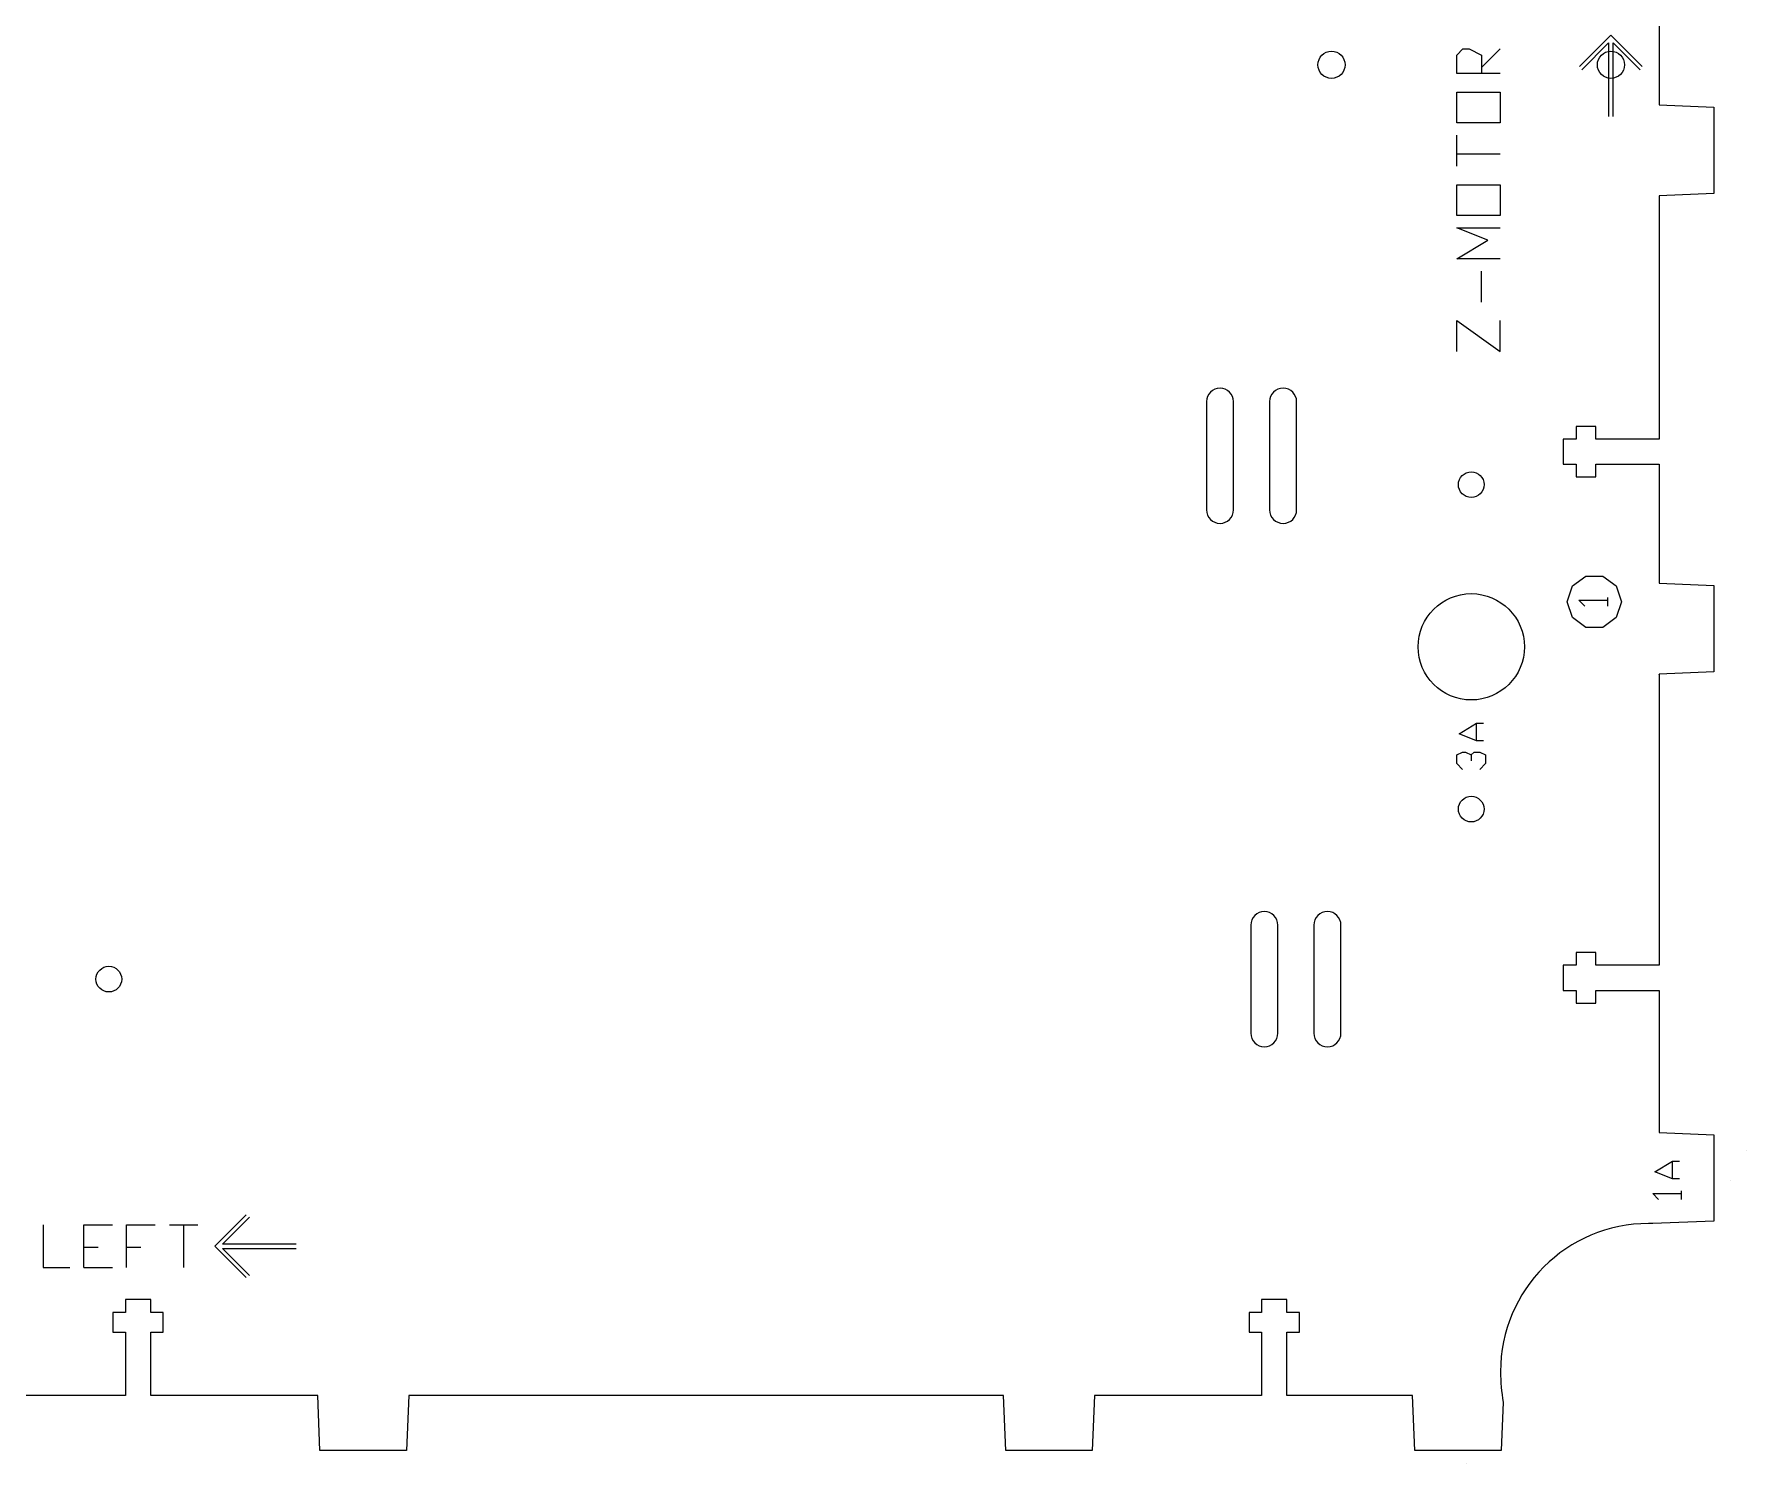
# Model space of a CAD drawing. Header units: inches. Extents: x 3 to 712, y -373 to -32.
# Drawn here: x 521.9 to 711.9, y -373.2 to -214.6 of the extents above; entities that cross this region are included whole.
import ezdxf

# ---------------------------------------------------------------- set-up
doc = ezdxf.new("R2010")
doc.units = ezdxf.units.IN
doc.header["$MEASUREMENT"] = 0
doc.layers.add('Layer 1', color=7, linetype='Continuous')

# ---------------------------------------------------------------- blocks, each defined once
blk = doc.blocks.new('block 6')
at = {"layer": 'Layer 1', "lineweight": 0}
blk.add_open_spline([(664.36, -218.01), (664.36, -218.83), (665.04, -219.51), (665.86, -219.51), (666.69, -219.51), (667.36, -218.83), (667.36, -218.01), (667.36, -217.18), (666.69, -216.5), (665.86, -216.5), (665.04, -216.5), (664.36, -217.18), (664.36, -218.01)], degree=3, knots=[0, 0, 0, 0, 1, 1, 1, 2, 2, 2, 3, 3, 3, 4, 4, 4, 4], dxfattribs=at)
blk = doc.blocks.new('block 8')
at = {"layer": 'Layer 1', "lineweight": 0}
blk.add_open_spline([(695.36, -218.01), (695.36, -218.83), (696.04, -219.51), (696.86, -219.51), (697.69, -219.51), (698.37, -218.83), (698.37, -218.01), (698.37, -217.18), (697.69, -216.5), (696.86, -216.5), (696.04, -216.5), (695.36, -217.18), (695.36, -218.01)], degree=3, knots=[0, 0, 0, 0, 1, 1, 1, 2, 2, 2, 3, 3, 3, 4, 4, 4, 4], dxfattribs=at)
blk = doc.blocks.new('block 16')
at = {"layer": 'Layer 1', "lineweight": 0}
blk.add_open_spline([(530.2, -318.04), (529.41, -318.04), (528.77, -318.68), (528.77, -319.47), (528.77, -320.26), (529.41, -320.89), (530.2, -320.89), (530.98, -320.89), (531.62, -320.26), (531.62, -319.47), (531.62, -318.68), (530.98, -318.04), (530.2, -318.04)], degree=3, knots=[0, 0, 0, 0, 1, 1, 1, 2, 2, 2, 3, 3, 3, 4, 4, 4, 4], dxfattribs=at)
blk = doc.blocks.new('block 26')
at = {"layer": 'Layer 1', "lineweight": 0}
blk.add_lwpolyline([(545.43, -352.59), (541.95, -349.11), (545.43, -345.63)], dxfattribs=at)
blk = doc.blocks.new('block 27')
at = {"layer": 'Layer 1', "lineweight": 0}
blk.add_lwpolyline([(550.99, -348.86), (542.81, -348.86), (545.81, -345.86)], dxfattribs=at)
blk = doc.blocks.new('block 28')
at = {"layer": 'Layer 1', "lineweight": 0}
blk.add_lwpolyline([(545.8, -352.35), (542.81, -349.36), (550.99, -349.36)], dxfattribs=at)
blk = doc.blocks.new('block 35')
at = {"layer": 'Layer 1', "lineweight": 0}
blk.add_lwpolyline([(693.39, -218.18), (696.87, -214.71), (700.34, -218.18)], dxfattribs=at)
blk = doc.blocks.new('block 36')
at = {"layer": 'Layer 1', "lineweight": 0}
blk.add_lwpolyline([(697.12, -223.74), (697.12, -215.57), (700.12, -218.57)], dxfattribs=at)
blk = doc.blocks.new('block 37')
at = {"layer": 'Layer 1', "lineweight": 0}
blk.add_lwpolyline([(693.63, -218.56), (696.61, -215.57), (696.61, -223.74)], dxfattribs=at)
blk = doc.blocks.new('block 45')
at = {"layer": 'Layer 1', "lineweight": 0}
blk.add_open_spline([(681.37, -276.69), (678.11, -276.69), (675.47, -279.33), (675.47, -282.59), (675.47, -285.85), (678.11, -288.49), (681.37, -288.49), (684.62, -288.49), (687.27, -285.85), (687.27, -282.59), (687.27, -279.33), (684.62, -276.69), (681.37, -276.69)], degree=3, knots=[0, 0, 0, 0, 1, 1, 1, 2, 2, 2, 3, 3, 3, 4, 4, 4, 4], dxfattribs=at)
blk = doc.blocks.new('block 46')
at = {"layer": 'Layer 1', "lineweight": 0}
blk.add_open_spline([(681.37, -299.17), (680.58, -299.17), (679.94, -299.81), (679.94, -300.59), (679.94, -301.38), (680.58, -302.02), (681.37, -302.02), (682.15, -302.02), (682.79, -301.38), (682.79, -300.59), (682.79, -299.81), (682.15, -299.17), (681.37, -299.17)], degree=3, knots=[0, 0, 0, 0, 1, 1, 1, 2, 2, 2, 3, 3, 3, 4, 4, 4, 4], dxfattribs=at)
blk = doc.blocks.new('block 47')
at = {"layer": 'Layer 1', "lineweight": 0}
blk.add_open_spline([(681.37, -263.17), (680.58, -263.17), (679.94, -263.81), (679.94, -264.59), (679.94, -265.38), (680.58, -266.02), (681.37, -266.02), (682.15, -266.02), (682.79, -265.38), (682.79, -264.59), (682.79, -263.81), (682.15, -263.17), (681.37, -263.17)], degree=3, knots=[0, 0, 0, 0, 1, 1, 1, 2, 2, 2, 3, 3, 3, 4, 4, 4, 4], dxfattribs=at)
blk = doc.blocks.new('block 49')
at = {"layer": 'Layer 1', "lineweight": 0}
blk.add_lwpolyline([(679.77, -249.81), (679.77, -246.38), (684.56, -249.81), (684.56, -246.38)], dxfattribs=at)
blk = doc.blocks.new('block 50')
at = {"layer": 'Layer 1', "lineweight": 0}
blk.add_lwpolyline([(682.51, -244.33), (682.51, -240.9)], dxfattribs=at)
blk = doc.blocks.new('block 51')
at = {"layer": 'Layer 1', "lineweight": 0}
blk.add_lwpolyline([(684.56, -239.53), (679.77, -239.53), (683.19, -237.47), (679.77, -236.1), (684.56, -236.1)], dxfattribs=at)
blk = doc.blocks.new('block 52')
at = {"layer": 'Layer 1', "lineweight": 0}
blk.add_lwpolyline([(684.56, -234.73), (679.77, -234.73), (679.77, -231.31), (684.56, -231.31), (684.56, -234.73)], dxfattribs=at)
blk = doc.blocks.new('block 53')
at = {"layer": 'Layer 1', "lineweight": 0}
blk.add_lwpolyline([(679.77, -229.25), (679.77, -225.83)], dxfattribs=at)
blk = doc.blocks.new('block 54')
at = {"layer": 'Layer 1', "lineweight": 0}
blk.add_lwpolyline([(679.77, -227.88), (684.56, -227.88)], dxfattribs=at)
blk = doc.blocks.new('block 55')
at = {"layer": 'Layer 1', "lineweight": 0}
blk.add_lwpolyline([(684.56, -224.46), (679.77, -224.46), (679.77, -221.03), (684.56, -221.03), (684.56, -224.46)], dxfattribs=at)
blk = doc.blocks.new('block 56')
at = {"layer": 'Layer 1', "lineweight": 0}
blk.add_lwpolyline([(684.56, -218.97), (679.77, -218.97), (679.77, -216.92), (680.45, -216.23), (681.14, -216.23), (682.51, -216.92), (682.51, -218.97)], dxfattribs=at)
blk = doc.blocks.new('block 57')
at = {"layer": 'Layer 1', "lineweight": 0}
blk.add_lwpolyline([(682.51, -218.29), (684.56, -216.23)], dxfattribs=at)
blk = doc.blocks.new('block 48')
at = {"layer": 'Layer 1'}
for name in ['block 56', 'block 57', 'block 55', 'block 53', 'block 54', 'block 52', 'block 51', 'block 50', 'block 49']:
    blk.add_blockref(name, (0, 0), dxfattribs=at)
blk = doc.blocks.new('block 101')
at = {"layer": 'Layer 1', "lineweight": 0}
blk.add_open_spline([(659.91, -325.47), (659.91, -326.3), (659.23, -326.97), (658.41, -326.97), (657.58, -326.97), (656.91, -326.3), (656.91, -325.47), (656.91, -325.47), (656.91, -313.47), (656.91, -313.47), (656.91, -312.64), (657.58, -311.97), (658.41, -311.97), (659.23, -311.97), (659.91, -312.64), (659.91, -313.47), (659.91, -313.47), (659.91, -325.47), (659.91, -325.47)], degree=3, knots=[0, 0, 0, 0, 1, 1, 1, 2, 2, 2, 3, 3, 3, 4, 4, 4, 5, 5, 5, 6, 6, 6, 6], dxfattribs=at)
blk = doc.blocks.new('block 102')
at = {"layer": 'Layer 1', "lineweight": 0}
blk.add_open_spline([(654.99, -267.39), (654.99, -268.21), (654.32, -268.89), (653.49, -268.89), (652.66, -268.89), (651.99, -268.21), (651.99, -267.39), (651.99, -267.39), (651.99, -255.38), (651.99, -255.38), (651.99, -254.56), (652.66, -253.88), (653.49, -253.88), (654.32, -253.88), (654.99, -254.56), (654.99, -255.38), (654.99, -255.38), (654.99, -267.39), (654.99, -267.39)], degree=3, knots=[0, 0, 0, 0, 1, 1, 1, 2, 2, 2, 3, 3, 3, 4, 4, 4, 5, 5, 5, 6, 6, 6, 6], dxfattribs=at)
blk = doc.blocks.new('block 105')
at = {"layer": 'Layer 1', "lineweight": 0}
blk.add_open_spline([(666.91, -325.47), (666.91, -326.3), (666.23, -326.97), (665.41, -326.97), (664.58, -326.97), (663.91, -326.3), (663.91, -325.47), (663.91, -325.47), (663.91, -313.47), (663.91, -313.47), (663.91, -312.64), (664.58, -311.97), (665.41, -311.97), (666.23, -311.97), (666.91, -312.64), (666.91, -313.47), (666.91, -313.47), (666.91, -325.47), (666.91, -325.47)], degree=3, knots=[0, 0, 0, 0, 1, 1, 1, 2, 2, 2, 3, 3, 3, 4, 4, 4, 5, 5, 5, 6, 6, 6, 6], dxfattribs=at)
blk = doc.blocks.new('block 106')
at = {"layer": 'Layer 1', "lineweight": 0}
blk.add_open_spline([(661.99, -267.39), (661.99, -268.21), (661.32, -268.89), (660.49, -268.89), (659.66, -268.89), (658.99, -268.21), (658.99, -267.39), (658.99, -267.39), (658.99, -255.38), (658.99, -255.38), (658.99, -254.56), (659.66, -253.88), (660.49, -253.88), (661.32, -253.88), (661.99, -254.56), (661.99, -255.38), (661.99, -255.38), (661.99, -267.39), (661.99, -267.39)], degree=3, knots=[0, 0, 0, 0, 1, 1, 1, 2, 2, 2, 3, 3, 3, 4, 4, 4, 5, 5, 5, 6, 6, 6, 6], dxfattribs=at)
blk = doc.blocks.new('block 113')
at = {"layer": 'Layer 1', "lineweight": 0}
blk.add_lwpolyline([(693.96, -278.07), (693.32, -277.43), (696.52, -277.43)], dxfattribs=at)
blk = doc.blocks.new('block 114')
at = {"layer": 'Layer 1', "lineweight": 0}
blk.add_lwpolyline([(696.52, -278.07), (696.52, -277.11)], dxfattribs=at)
blk = doc.blocks.new('block 115')
at = {"layer": 'Layer 1', "lineweight": 0}
blk.add_lwpolyline([(680.41, -296.19), (679.77, -295.55), (679.77, -294.59), (680.41, -294.27), (680.73, -294.27), (681.37, -294.59), (681.37, -295.23)], dxfattribs=at)
blk = doc.blocks.new('block 116')
at = {"layer": 'Layer 1', "lineweight": 0}
blk.add_lwpolyline([(681.37, -294.59), (681.69, -294.27), (682.32, -294.27), (682.96, -294.59), (682.96, -295.55), (682.32, -296.19)], dxfattribs=at)
blk = doc.blocks.new('block 117')
at = {"layer": 'Layer 1', "lineweight": 0}
blk.add_lwpolyline([(682.72, -293.01), (681.95, -293.01), (680.01, -292.23), (681.95, -291.07), (682.72, -291.07)], dxfattribs=at)
blk = doc.blocks.new('block 118')
at = {"layer": 'Layer 1', "lineweight": 0}
blk.add_lwpolyline([(681.95, -293.01), (681.95, -291.07)], dxfattribs=at)
blk = doc.blocks.new('block 123')
at = {"layer": 'Layer 1', "lineweight": 0}
blk.add_lwpolyline([(694.09, -280.44), (692.59, -279.35), (692.02, -277.59), (692.59, -275.83), (694.09, -274.74), (695.95, -274.74), (697.45, -275.83), (698.02, -277.59), (697.45, -279.35), (695.95, -280.44), (694.09, -280.44)], dxfattribs=at)
blk = doc.blocks.new('block 135')
at = {"layer": 'Layer 1', "lineweight": 0}
blk.add_lwpolyline([(522.92, -346.74), (522.92, -351.48), (525.85, -351.48)], dxfattribs=at)
blk = doc.blocks.new('block 136')
at = {"layer": 'Layer 1', "lineweight": 0}
blk.add_lwpolyline([(527.43, -351.48), (527.43, -346.74), (530.59, -346.74)], dxfattribs=at)
blk = doc.blocks.new('block 137')
at = {"layer": 'Layer 1', "lineweight": 0}
blk.add_lwpolyline([(527.43, -349.22), (529.01, -349.22)], dxfattribs=at)
blk = doc.blocks.new('block 138')
at = {"layer": 'Layer 1', "lineweight": 0}
blk.add_lwpolyline([(527.43, -351.48), (530.59, -351.48)], dxfattribs=at)
blk = doc.blocks.new('block 139')
at = {"layer": 'Layer 1', "lineweight": 0}
blk.add_lwpolyline([(532.17, -351.48), (532.17, -346.74), (535.33, -346.74)], dxfattribs=at)
blk = doc.blocks.new('block 140')
at = {"layer": 'Layer 1', "lineweight": 0}
blk.add_lwpolyline([(532.17, -349.22), (533.75, -349.22)], dxfattribs=at)
blk = doc.blocks.new('block 141')
at = {"layer": 'Layer 1', "lineweight": 0}
blk.add_lwpolyline([(536.91, -346.74), (540.07, -346.74)], dxfattribs=at)
blk = doc.blocks.new('block 142')
at = {"layer": 'Layer 1', "lineweight": 0}
blk.add_lwpolyline([(538.49, -346.74), (538.49, -351.48)], dxfattribs=at)
blk = doc.blocks.new('block 134')
at = {"layer": 'Layer 1'}
for name in ['block 135', 'block 136', 'block 139', 'block 141', 'block 142', 'block 137', 'block 140', 'block 138']:
    blk.add_blockref(name, (0, 0), dxfattribs=at)
blk = doc.blocks.new('block 181')
at = {"layer": 'Layer 1', "lineweight": 0}
blk.add_lwpolyline([(702.16, -343.9), (701.52, -343.26), (704.71, -343.26)], dxfattribs=at)
blk = doc.blocks.new('block 182')
at = {"layer": 'Layer 1', "lineweight": 0}
blk.add_lwpolyline([(704.71, -343.9), (704.71, -342.94)], dxfattribs=at)
blk = doc.blocks.new('block 183')
at = {"layer": 'Layer 1', "lineweight": 0}
blk.add_lwpolyline([(704.47, -341.61), (703.69, -341.61), (701.75, -340.83), (703.69, -339.67), (704.47, -339.67)], dxfattribs=at)
blk = doc.blocks.new('block 184')
at = {"layer": 'Layer 1', "lineweight": 0}
blk.add_lwpolyline([(703.69, -341.61), (703.69, -339.67)], dxfattribs=at)
blk = doc.blocks.new('block 5')
at = {"layer": 'Layer 1', "lineweight": 0}
for points in [[(708.3, -339.49), (708.3, -339.49)], [(711.93, -338.5), (711.93, -338.5)]]:
    blk.add_lwpolyline(points, dxfattribs=at)
blk.add_open_spline([(702.21, -169.46), (702.21, -169.46), (702.21, -146.03), (702.21, -146.03), (702.21, -146.03), (702.21, -145.54), (702.21, -145.54), (702.21, -145.54), (695.19, -145.54), (695.19, -145.54), (695.19, -145.54), (695.19, -146.94), (695.19, -146.94), (695.19, -146.94), (692.99, -146.94), (692.99, -146.94), (692.99, -146.94), (692.99, -145.54), (692.99, -145.54), (692.99, -145.54), (691.55, -145.54), (691.55, -145.54), (691.55, -145.54), (691.55, -142.74), (691.55, -142.74), (691.55, -142.74), (692.99, -142.74), (692.99, -142.74), (692.99, -142.74), (692.99, -141.34), (692.99, -141.34), (692.99, -141.34), (695.19, -141.34), (695.19, -141.34), (695.19, -141.34), (695.19, -142.74), (695.19, -142.74), (695.19, -142.74), (702.21, -142.74), (702.21, -142.74), (702.21, -142.74), (702.21, -142.23), (702.21, -142.23), (702.21, -142.23), (702.21, -115.78), (702.21, -115.78), (702.21, -115.78), (708.3, -115.53), (708.3, -115.53), (708.3, -115.53), (708.3, -105.93), (708.3, -105.93), (708.3, -105.93), (702.21, -105.68), (702.21, -105.68), (702.21, -105.68), (702.21, -87.64), (702.21, -87.64), (702.21, -87.64), (702.21, -87.14), (702.21, -87.14), (702.21, -87.14), (695.19, -87.14), (695.19, -87.14), (695.19, -87.14), (695.19, -88.54), (695.19, -88.54), (695.19, -88.54), (692.99, -88.54), (692.99, -88.54), (692.99, -88.54), (692.99, -87.14), (692.99, -87.14), (692.99, -87.14), (691.55, -87.14), (691.55, -87.14), (691.55, -87.14), (691.55, -84.34), (691.55, -84.34), (691.55, -84.34), (692.99, -84.34), (692.99, -84.34), (692.99, -84.34), (692.99, -82.94), (692.99, -82.94), (692.99, -82.94), (695.19, -82.94), (695.19, -82.94), (695.19, -82.94), (695.19, -84.34), (695.19, -84.34), (695.19, -84.34), (702.21, -84.34), (702.21, -84.34), (702.21, -84.34), (702.21, -83.84), (702.21, -83.84), (702.21, -83.84), (702.21, -68.53), (702.21, -68.53), (702.21, -68.53), (708.3, -68.28), (708.3, -68.28), (708.3, -68.28), (708.3, -58.68), (708.3, -58.68), (708.3, -58.68), (701.52, -58.43), (701.52, -58.43), (701.38, -58.43), (701.19, -58.43), (701.04, -58.43), (691.97, -58.43), (684.61, -51.07), (684.61, -41.99), (684.61, -40.83), (684.72, -39.71), (684.92, -38.62), (684.92, -38.62), (684.92, -38.62), (684.92, -38.62), (684.92, -38.62), (684.7, -33.25), (684.7, -33.25), (684.7, -33.25), (675.1, -33.25), (675.1, -33.25), (675.1, -33.25), (674.85, -39.34), (674.85, -39.34), (674.85, -39.34), (661.41, -39.34), (661.41, -39.34), (661.41, -39.34), (660.91, -39.34), (660.91, -39.34), (660.91, -39.34), (660.91, -46.36), (660.91, -46.36), (660.91, -46.36), (662.31, -46.36), (662.31, -46.36), (662.31, -46.36), (662.31, -48.56), (662.31, -48.56), (662.31, -48.56), (660.91, -48.56), (660.91, -48.56), (660.91, -48.56), (660.91, -50), (660.91, -50), (660.91, -50), (658.11, -50), (658.11, -50), (658.11, -50), (658.11, -48.56), (658.11, -48.56), (658.11, -48.56), (656.71, -48.56), (656.71, -48.56), (656.71, -48.56), (656.71, -46.36), (656.71, -46.36), (656.71, -46.36), (658.11, -46.36), (658.11, -46.36), (658.11, -46.36), (658.11, -39.34), (658.11, -39.34), (658.11, -39.34), (657.61, -39.34), (657.61, -39.34), (657.61, -39.34), (639.56, -39.34), (639.56, -39.34), (639.56, -39.34), (639.31, -33.25), (639.31, -33.25), (639.31, -33.25), (629.71, -33.25), (629.71, -33.25), (629.71, -33.25), (629.46, -39.34), (629.46, -39.34), (629.46, -39.34), (563.47, -39.34), (563.47, -39.34), (563.47, -39.34), (563.22, -33.25), (563.22, -33.25), (563.22, -33.25), (553.62, -33.25), (553.62, -33.25), (553.62, -33.25), (553.37, -39.34), (553.37, -39.34), (553.37, -39.34), (535.34, -39.34), (535.34, -39.34), (535.34, -39.34), (534.84, -39.34), (534.84, -39.34), (534.84, -39.34), (534.84, -46.36), (534.84, -46.36), (534.84, -46.36), (536.24, -46.36), (536.24, -46.36), (536.24, -46.36), (536.24, -48.56), (536.24, -48.56), (536.24, -48.56), (534.84, -48.56), (534.84, -48.56), (534.84, -48.56), (534.84, -50), (534.84, -50), (534.84, -50), (532.04, -50), (532.04, -50), (532.04, -50), (532.04, -48.56), (532.04, -48.56), (532.04, -48.56), (530.64, -48.56), (530.64, -48.56), (530.64, -48.56), (530.64, -46.36), (530.64, -46.36), (530.64, -46.36), (532.04, -46.36), (532.04, -46.36), (532.04, -46.36), (532.04, -39.34), (532.04, -39.34), (532.04, -39.34), (531.54, -39.34), (531.54, -39.34), (531.54, -39.34), (513.47, -39.34), (513.47, -39.34), (513.47, -39.34), (513.22, -33.25), (513.22, -33.25), (513.22, -33.25), (503.62, -33.25), (503.62, -33.25), (503.62, -33.25), (503.37, -39.34), (503.37, -39.34), (503.37, -39.34), (437.37, -39.34), (437.37, -39.34), (437.37, -39.34), (437.12, -33.25), (437.12, -33.25), (437.12, -33.25), (427.52, -33.25), (427.52, -33.25), (427.52, -33.25), (427.27, -39.34), (427.27, -39.34), (427.27, -39.34), (409.26, -39.34), (409.26, -39.34), (409.26, -39.34), (408.76, -39.34), (408.76, -39.34), (408.76, -39.34), (408.76, -46.36), (408.76, -46.36), (408.76, -46.36), (410.16, -46.36), (410.16, -46.36), (410.16, -46.36), (410.16, -48.56), (410.16, -48.56), (410.16, -48.56), (408.76, -48.56), (408.76, -48.56), (408.76, -48.56), (408.76, -50), (408.76, -50), (408.76, -50), (405.96, -50), (405.96, -50), (405.96, -50), (405.96, -48.56), (405.96, -48.56), (405.96, -48.56), (404.56, -48.56), (404.56, -48.56), (404.56, -48.56), (404.56, -46.36), (404.56, -46.36), (404.56, -46.36), (405.96, -46.36), (405.96, -46.36), (405.96, -46.36), (405.96, -39.34), (405.96, -39.34), (405.96, -39.34), (405.46, -39.34), (405.46, -39.34), (405.46, -39.34), (387.36, -39.34), (387.36, -39.34), (387.36, -39.34), (387.11, -33.25), (387.11, -33.25), (387.11, -33.25), (377.51, -33.25), (377.51, -33.25), (377.51, -33.25), (377.26, -39.34), (377.26, -39.34), (377.26, -39.34), (377.25, -39.34), (377.25, -39.34), (377.25, -39.34), (377.25, -48.92), (377.25, -48.92), (377.25, -50.58), (375.91, -51.92), (374.25, -51.92), (374.25, -51.92), (364.68, -51.92), (364.68, -51.92), (364.68, -51.92), (364.68, -52.19), (364.68, -52.19), (364.68, -52.19), (364.69, -55.67), (364.69, -55.67), (364.69, -55.67), (358.57, -55.92), (358.57, -55.92), (358.57, -55.92), (358.57, -65.52), (358.57, -65.52), (358.57, -65.52), (364.66, -65.77), (364.66, -65.77), (364.66, -65.77), (364.66, -83.8), (364.66, -83.8), (364.66, -83.8), (364.66, -84.29), (364.66, -84.29), (364.66, -84.29), (371.68, -84.29), (371.68, -84.29), (371.68, -84.29), (371.68, -82.9), (371.68, -82.9), (371.68, -82.9), (373.88, -82.9), (373.88, -82.9), (373.88, -82.9), (373.88, -84.29), (373.88, -84.29), (373.88, -84.29), (375.33, -84.29), (375.33, -84.29), (375.33, -84.29), (375.33, -87.1), (375.33, -87.1), (375.33, -87.1), (373.88, -87.1), (373.88, -87.1), (373.88, -87.1), (373.88, -88.5), (373.88, -88.5), (373.88, -88.5), (371.68, -88.5), (371.68, -88.5), (371.68, -88.5), (371.68, -87.1), (371.68, -87.1), (371.68, -87.1), (364.66, -87.1), (364.66, -87.1), (364.66, -87.1), (364.66, -87.6), (364.66, -87.6), (364.66, -87.6), (364.66, -105.68), (364.66, -105.68), (364.66, -105.68), (358.57, -105.93), (358.57, -105.93), (358.57, -105.93), (358.57, -115.52), (358.57, -115.52), (358.57, -115.52), (364.66, -115.77), (364.66, -115.77), (364.66, -115.77), (364.66, -168.39), (364.66, -168.39), (364.66, -168.39), (364.57, -168.39), (364.57, -168.39), (371.2, -168.39), (376.57, -173.76), (376.57, -180.39), (376.57, -180.39), (376.57, -224.45), (376.57, -224.45), (376.57, -231.08), (371.2, -236.45), (364.57, -236.45), (364.57, -236.45), (364.66, -236.45), (364.66, -236.45), (364.66, -236.45), (364.66, -289.24), (364.66, -289.24), (364.66, -289.24), (358.57, -289.49), (358.57, -289.49), (358.57, -289.49), (358.57, -299.09), (358.57, -299.09), (358.57, -299.09), (364.66, -299.34), (364.66, -299.34), (364.66, -299.34), (364.66, -317.37), (364.66, -317.37), (364.66, -317.37), (364.66, -317.87), (364.66, -317.87), (364.66, -317.87), (371.68, -317.87), (371.68, -317.87), (371.68, -317.87), (371.68, -316.47), (371.68, -316.47), (371.68, -316.47), (373.88, -316.47), (373.88, -316.47), (373.88, -316.47), (373.88, -317.87), (373.88, -317.87), (373.88, -317.87), (375.33, -317.87), (375.33, -317.87), (375.33, -317.87), (375.33, -320.67), (375.33, -320.67), (375.33, -320.67), (373.88, -320.67), (373.88, -320.67), (373.88, -320.67), (373.88, -322.07), (373.88, -322.07), (373.88, -322.07), (371.68, -322.07), (371.68, -322.07), (371.68, -322.07), (371.68, -320.67), (371.68, -320.67), (371.68, -320.67), (364.66, -320.67), (364.66, -320.67), (364.66, -320.67), (364.66, -321.17), (364.66, -321.17), (364.66, -321.17), (364.66, -339.24), (364.66, -339.24), (364.66, -339.24), (358.57, -339.49), (358.57, -339.49), (358.57, -339.49), (358.57, -349.09), (358.57, -349.09), (358.57, -349.09), (364.66, -349.34), (364.66, -349.34), (364.66, -349.34), (364.67, -349.34), (364.67, -349.34), (364.67, -349.34), (364.67, -353.09), (364.67, -353.09), (364.67, -353.09), (374.27, -353.09), (374.27, -353.09), (375.93, -353.09), (377.27, -354.43), (377.27, -356.09), (377.27, -356.09), (377.27, -365.67), (377.27, -365.67), (377.27, -365.67), (377.52, -371.76), (377.52, -371.76), (377.52, -371.76), (387.12, -371.76), (387.12, -371.76), (387.12, -371.76), (387.37, -365.67), (387.37, -365.67), (387.37, -365.67), (405.46, -365.67), (405.46, -365.67), (405.46, -365.67), (405.96, -365.67), (405.96, -365.67), (405.96, -365.67), (405.96, -358.65), (405.96, -358.65), (405.96, -358.65), (404.56, -358.65), (404.56, -358.65), (404.56, -358.65), (404.56, -356.45), (404.56, -356.45), (404.56, -356.45), (405.96, -356.45), (405.96, -356.45), (405.96, -356.45), (405.96, -355.01), (405.96, -355.01), (405.96, -355.01), (408.76, -355.01), (408.76, -355.01), (408.76, -355.01), (408.76, -356.45), (408.76, -356.45), (408.76, -356.45), (410.16, -356.45), (410.16, -356.45), (410.16, -356.45), (410.16, -358.65), (410.16, -358.65), (410.16, -358.65), (408.76, -358.65), (408.76, -358.65), (408.76, -358.65), (408.76, -365.67), (408.76, -365.67), (408.76, -365.67), (409.26, -365.67), (409.26, -365.67), (409.26, -365.67), (427.28, -365.67), (427.28, -365.67), (427.28, -365.67), (427.53, -371.76), (427.53, -371.76), (427.53, -371.76), (437.13, -371.76), (437.13, -371.76), (437.13, -371.76), (437.38, -365.67), (437.38, -365.67), (437.38, -365.67), (503.37, -365.67), (503.37, -365.67), (503.37, -365.67), (503.62, -371.76), (503.62, -371.76), (503.62, -371.76), (513.22, -371.76), (513.22, -371.76), (513.22, -371.76), (513.47, -365.67), (513.47, -365.67), (513.47, -365.67), (531.54, -365.67), (531.54, -365.67), (531.54, -365.67), (532.04, -365.67), (532.04, -365.67), (532.04, -365.67), (532.04, -358.65), (532.04, -358.65), (532.04, -358.65), (530.64, -358.65), (530.64, -358.65), (530.64, -358.65), (530.64, -356.45), (530.64, -356.45), (530.64, -356.45), (532.04, -356.45), (532.04, -356.45), (532.04, -356.45), (532.04, -355.01), (532.04, -355.01), (532.04, -355.01), (534.84, -355.01), (534.84, -355.01), (534.84, -355.01), (534.84, -356.45), (534.84, -356.45), (534.84, -356.45), (536.24, -356.45), (536.24, -356.45), (536.24, -356.45), (536.24, -358.65), (536.24, -358.65), (536.24, -358.65), (534.84, -358.65), (534.84, -358.65), (534.84, -358.65), (534.84, -365.67), (534.84, -365.67), (534.84, -365.67), (535.34, -365.67), (535.34, -365.67), (535.34, -365.67), (553.37, -365.67), (553.37, -365.67), (553.37, -365.67), (553.62, -371.76), (553.62, -371.76), (553.62, -371.76), (563.22, -371.76), (563.22, -371.76), (563.22, -371.76), (563.47, -365.67), (563.47, -365.67), (563.47, -365.67), (629.46, -365.67), (629.46, -365.67), (629.46, -365.67), (629.71, -371.76), (629.71, -371.76), (629.71, -371.76), (639.31, -371.76), (639.31, -371.76), (639.31, -371.76), (639.56, -365.67), (639.56, -365.67), (639.56, -365.67), (657.61, -365.67), (657.61, -365.67), (657.61, -365.67), (658.11, -365.67), (658.11, -365.67), (658.11, -365.67), (658.11, -358.65), (658.11, -358.65), (658.11, -358.65), (656.71, -358.65), (656.71, -358.65), (656.71, -358.65), (656.71, -356.45), (656.71, -356.45), (656.71, -356.45), (658.11, -356.45), (658.11, -356.45), (658.11, -356.45), (658.11, -355.01), (658.11, -355.01), (658.11, -355.01), (660.91, -355.01), (660.91, -355.01), (660.91, -355.01), (660.91, -356.45), (660.91, -356.45), (660.91, -356.45), (662.31, -356.45), (662.31, -356.45), (662.31, -356.45), (662.31, -358.65), (662.31, -358.65), (662.31, -358.65), (660.91, -358.65), (660.91, -358.65), (660.91, -358.65), (660.91, -365.67), (660.91, -365.67), (660.91, -365.67), (661.41, -365.67), (661.41, -365.67), (661.41, -365.67), (674.85, -365.67), (674.85, -365.67), (674.85, -365.67), (675.1, -371.76), (675.1, -371.76), (675.1, -371.76), (684.7, -371.76), (684.7, -371.76), (684.7, -371.76), (684.92, -366.39), (684.92, -366.39), (684.92, -366.39), (684.92, -366.39), (684.92, -366.39), (684.72, -365.3), (684.61, -364.18), (684.61, -363.02), (684.61, -353.94), (691.97, -346.58), (701.04, -346.58), (701.19, -346.58), (701.38, -346.58), (701.52, -346.58), (701.52, -346.58), (708.3, -346.33), (708.3, -346.33), (708.3, -346.33), (708.3, -336.73), (708.3, -336.73), (708.3, -336.73), (702.21, -336.48), (702.21, -336.48), (702.21, -336.48), (702.21, -321.21), (702.21, -321.21), (702.21, -321.21), (702.21, -320.72), (702.21, -320.72), (702.21, -320.72), (695.19, -320.72), (695.19, -320.72), (695.19, -320.72), (695.19, -322.12), (695.19, -322.12), (695.19, -322.12), (692.99, -322.12), (692.99, -322.12), (692.99, -322.12), (692.99, -320.72), (692.99, -320.72), (692.99, -320.72), (691.55, -320.72), (691.55, -320.72), (691.55, -320.72), (691.55, -317.92), (691.55, -317.92), (691.55, -317.92), (692.99, -317.92), (692.99, -317.92), (692.99, -317.92), (692.99, -316.52), (692.99, -316.52), (692.99, -316.52), (695.19, -316.52), (695.19, -316.52), (695.19, -316.52), (695.19, -317.92), (695.19, -317.92), (695.19, -317.92), (702.21, -317.92), (702.21, -317.92), (702.21, -317.92), (702.21, -317.41), (702.21, -317.41), (702.21, -317.41), (702.21, -285.62), (702.21, -285.62), (702.21, -285.62), (702.21, -285.67), (702.21, -285.67), (702.21, -285.67), (702.21, -285.62), (702.21, -285.62), (702.21, -285.62), (708.3, -285.37), (708.3, -285.37), (708.3, -285.37), (708.3, -275.77), (708.3, -275.77), (708.3, -275.77), (702.21, -275.52), (702.21, -275.52), (702.21, -275.52), (702.21, -262.82), (702.21, -262.82), (702.21, -262.82), (702.21, -262.33), (702.21, -262.33), (702.21, -262.33), (695.19, -262.33), (695.19, -262.33), (695.19, -262.33), (695.19, -263.73), (695.19, -263.73), (695.19, -263.73), (692.99, -263.73), (692.99, -263.73), (692.99, -263.73), (692.99, -262.33), (692.99, -262.33), (692.99, -262.33), (691.55, -262.33), (691.55, -262.33), (691.55, -262.33), (691.55, -259.53), (691.55, -259.53), (691.55, -259.53), (692.99, -259.53), (692.99, -259.53), (692.99, -259.53), (692.99, -258.13), (692.99, -258.13), (692.99, -258.13), (695.19, -258.13), (695.19, -258.13), (695.19, -258.13), (695.19, -259.53), (695.19, -259.53), (695.19, -259.53), (702.21, -259.53), (702.21, -259.53), (702.21, -259.53), (702.21, -259.02), (702.21, -259.02), (702.21, -259.02), (702.21, -232.54), (702.21, -232.54), (702.21, -232.54), (708.3, -232.29), (708.3, -232.29), (708.3, -232.29), (708.3, -222.7), (708.3, -222.7), (708.3, -222.7), (702.21, -222.44), (702.21, -222.44), (702.21, -222.44), (702.21, -182.54), (702.21, -182.54), (702.21, -182.54), (708.3, -182.29), (708.3, -182.29), (708.3, -182.29), (708.3, -172.7), (708.3, -172.7), (708.3, -172.7), (702.21, -172.45), (702.21, -172.45), (702.21, -172.45), (702.21, -169.46), (702.21, -169.46)], degree=3, knots=[0, 0, 0, 0, 1, 1, 1, 2, 2, 2, 3, 3, 3, 4, 4, 4, 5, 5, 5, 6, 6, 6, 7, 7, 7, 8, 8, 8, 9, 9, 9, 10, 10, 10, 11, 11, 11, 12, 12, 12, 13, 13, 13, 14, 14, 14, 15, 15, 15, 16, 16, 16, 17, 17, 17, 18, 18, 18, 19, 19, 19, 20, 20, 20, 21, 21, 21, 22, 22, 22, 23, 23, 23, 24, 24, 24, 25, 25, 25, 26, 26, 26, 27, 27, 27, 28, 28, 28, 29, 29, 29, 30, 30, 30, 31, 31, 31, 32, 32, 32, 33, 33, 33, 34, 34, 34, 35, 35, 35, 36, 36, 36, 37, 37, 37, 38, 38, 38, 39, 39, 39, 40, 40, 40, 41, 41, 41, 42, 42, 42, 43, 43, 43, 44, 44, 44, 45, 45, 45, 46, 46, 46, 47, 47, 47, 48, 48, 48, 49, 49, 49, 50, 50, 50, 51, 51, 51, 52, 52, 52, 53, 53, 53, 54, 54, 54, 55, 55, 55, 56, 56, 56, 57, 57, 57, 58, 58, 58, 59, 59, 59, 60, 60, 60, 61, 61, 61, 62, 62, 62, 63, 63, 63, 64, 64, 64, 65, 65, 65, 66, 66, 66, 67, 67, 67, 68, 68, 68, 69, 69, 69, 70, 70, 70, 71, 71, 71, 72, 72, 72, 73, 73, 73, 74, 74, 74, 75, 75, 75, 76, 76, 76, 77, 77, 77, 78, 78, 78, 79, 79, 79, 80, 80, 80, 81, 81, 81, 82, 82, 82, 83, 83, 83, 84, 84, 84, 85, 85, 85, 86, 86, 86, 87, 87, 87, 88, 88, 88, 89, 89, 89, 90, 90, 90, 91, 91, 91, 92, 92, 92, 93, 93, 93, 94, 94, 94, 95, 95, 95, 96, 96, 96, 97, 97, 97, 98, 98, 98, 99, 99, 99, 100, 100, 100, 101, 101, 101, 102, 102, 102, 103, 103, 103, 104, 104, 104, 105, 105, 105, 106, 106, 106, 107, 107, 107, 108, 108, 108, 109, 109, 109, 110, 110, 110, 111, 111, 111, 112, 112, 112, 113, 113, 113, 114, 114, 114, 115, 115, 115, 116, 116, 116, 117, 117, 117, 118, 118, 118, 119, 119, 119, 120, 120, 120, 121, 121, 121, 122, 122, 122, 123, 123, 123, 124, 124, 124, 125, 125, 125, 126, 126, 126, 127, 127, 127, 128, 128, 128, 129, 129, 129, 130, 130, 130, 131, 131, 131, 132, 132, 132, 133, 133, 133, 134, 134, 134, 135, 135, 135, 136, 136, 136, 137, 137, 137, 138, 138, 138, 139, 139, 139, 140, 140, 140, 141, 141, 141, 142, 142, 142, 143, 143, 143, 144, 144, 144, 145, 145, 145, 146, 146, 146, 147, 147, 147, 148, 148, 148, 149, 149, 149, 150, 150, 150, 151, 151, 151, 152, 152, 152, 153, 153, 153, 154, 154, 154, 155, 155, 155, 156, 156, 156, 157, 157, 157, 158, 158, 158, 159, 159, 159, 160, 160, 160, 161, 161, 161, 162, 162, 162, 163, 163, 163, 164, 164, 164, 165, 165, 165, 166, 166, 166, 167, 167, 167, 168, 168, 168, 169, 169, 169, 170, 170, 170, 171, 171, 171, 172, 172, 172, 173, 173, 173, 174, 174, 174, 175, 175, 175, 176, 176, 176, 177, 177, 177, 178, 178, 178, 179, 179, 179, 180, 180, 180, 181, 181, 181, 182, 182, 182, 183, 183, 183, 184, 184, 184, 185, 185, 185, 186, 186, 186, 187, 187, 187, 188, 188, 188, 189, 189, 189, 190, 190, 190, 191, 191, 191, 192, 192, 192, 193, 193, 193, 194, 194, 194, 195, 195, 195, 196, 196, 196, 197, 197, 197, 198, 198, 198, 199, 199, 199, 200, 200, 200, 201, 201, 201, 202, 202, 202, 203, 203, 203, 204, 204, 204, 205, 205, 205, 206, 206, 206, 207, 207, 207, 208, 208, 208, 209, 209, 209, 210, 210, 210, 211, 211, 211, 212, 212, 212, 213, 213, 213, 214, 214, 214, 215, 215, 215, 216, 216, 216, 217, 217, 217, 218, 218, 218, 219, 219, 219, 220, 220, 220, 221, 221, 221, 222, 222, 222, 223, 223, 223, 224, 224, 224, 225, 225, 225, 226, 226, 226, 227, 227, 227, 228, 228, 228, 229, 229, 229, 230, 230, 230, 231, 231, 231, 232, 232, 232, 233, 233, 233, 234, 234, 234, 235, 235, 235, 236, 236, 236, 237, 237, 237, 238, 238, 238, 239, 239, 239, 240, 240, 240, 241, 241, 241, 242, 242, 242, 243, 243, 243, 244, 244, 244, 245, 245, 245, 246, 246, 246, 247, 247, 247, 248, 248, 248, 249, 249, 249, 250, 250, 250, 251, 251, 251, 252, 252, 252, 253, 253, 253, 254, 254, 254, 255, 255, 255, 256, 256, 256, 257, 257, 257, 258, 258, 258, 259, 259, 259, 260, 260, 260, 261, 261, 261, 262, 262, 262, 263, 263, 263, 264, 264, 264, 265, 265, 265, 266, 266, 266, 267, 267, 267, 268, 268, 268, 269, 269, 269, 270, 270, 270, 271, 271, 271, 272, 272, 272, 273, 273, 273, 274, 274, 274, 275, 275, 275, 276, 276, 276, 277, 277, 277, 278, 278, 278, 279, 279, 279, 280, 280, 280, 280], dxfattribs=at)
at = {"layer": 'Layer 1'}
for name in ['block 35', 'block 6', 'block 48', 'block 37', 'block 8', 'block 36', 'block 102', 'block 106', 'block 47', 'block 123', 'block 45', 'block 114', 'block 113', 'block 117', 'block 118', 'block 115', 'block 116', 'block 46', 'block 101', 'block 105', 'block 16', 'block 183', 'block 184', 'block 181', 'block 182', 'block 26', 'block 134', 'block 27', 'block 28']:
    blk.add_blockref(name, (0, 0), dxfattribs=at)
blk = doc.blocks.new('block 4')
at = {"layer": 'Layer 1', "lineweight": 0}
for points in [[(710.14, -341.84), (710.14, -341.84)], [(680.86, -373.24), (680.86, -373.24)]]:
    blk.add_lwpolyline(points, dxfattribs=at)
at = {"layer": 'Layer 1'}
blk.add_blockref('block 5', (0, 0), dxfattribs=at)

msp = doc.modelspace()

# ---------------------------------------------------------------- block references
at = {"layer": 'Layer 1'}
msp.add_blockref('block 4', (0, 0), dxfattribs=at)

doc.saveas('drawing.dxf')
